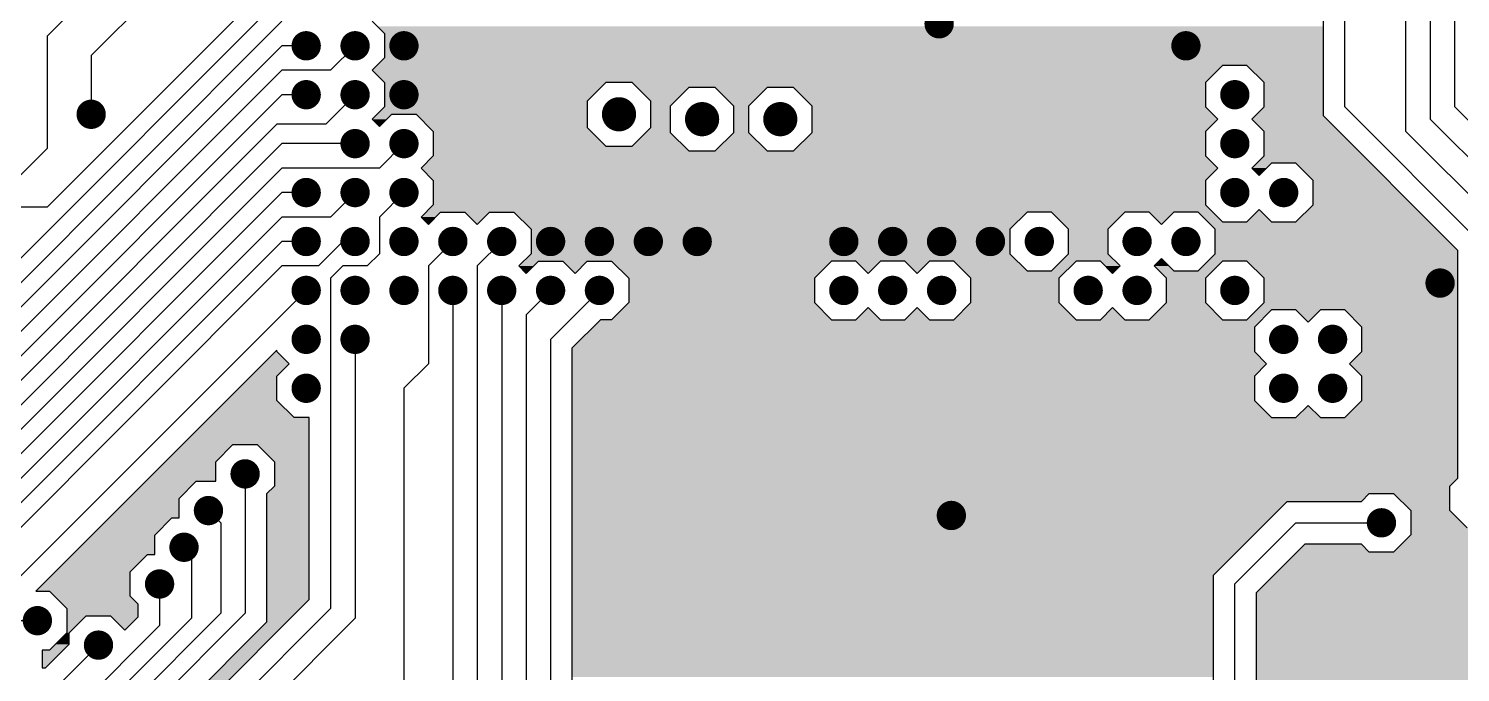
# Model space of a CAD drawing. Extents: x 295 to 953, y 10 to 290.
# Drawn here: x 641.1 to 699.7, y 156.4 to 182.7 of the extents above; entities that cross this region are included whole.
import ezdxf

# ---------------------------------------------------------------- set-up
doc = ezdxf.new("R2010")
doc.units = 0
doc.header["$LTSCALE"] = 5
doc.header["$MEASUREMENT"] = 0
doc.layers.get('0').update_dxf_attribs({"linetype": 'CONTINUOUS', "lineweight": 25})
doc.layers.add('18_VCC_GBR', color=5, linetype='CONTINUOUS')

msp = doc.modelspace()

# ---------------------------------------------------------------- linework, layer by layer
for points, const_width in [([(678.078, 182.9, 1), (678.678, 182.9, 1)], 0.6), ([(652.178, 182, 1), (652.778, 182, 1)], 0.6), ([(654.178, 182, 1), (654.778, 182, 1)], 0.6), ([(656.178, 182, 1), (656.778, 182, 1)], 0.6), ([(688.178, 182, 1), (688.778, 182, 1)], 0.6), ([(652.178, 180, 1), (652.778, 180, 1)], 0.6), ([(654.178, 180, 1), (654.778, 180, 1)], 0.6), ([(656.178, 180, 1), (656.778, 180, 1)], 0.6), ([(690.178, 180, 1), (690.778, 180, 1)], 0.6), ([(664.928, 179.2, 1), (665.628, 179.2, 1)], 0.7), ([(643.378, 179.2, 1), (643.978, 179.2, 1)], 0.6), ([(668.328, 179, 1), (669.028, 179, 1)], 0.7), ([(671.528, 179, 1), (672.228, 179, 1)], 0.7), ([(654.178, 178, 1), (654.778, 178, 1)], 0.6), ([(656.178, 178, 1), (656.778, 178, 1)], 0.6), ([(690.178, 178, 1), (690.778, 178, 1)], 0.6), ([(652.178, 176, 1), (652.778, 176, 1)], 0.6), ([(654.178, 176, 1), (654.778, 176, 1)], 0.6), ([(656.178, 176, 1), (656.778, 176, 1)], 0.6), ([(690.178, 176, 1), (690.778, 176, 1)], 0.6), ([(692.178, 176, 1), (692.778, 176, 1)], 0.6), ([(652.178, 174, 1), (652.778, 174, 1)], 0.6), ([(654.178, 174, 1), (654.778, 174, 1)], 0.6), ([(656.178, 174, 1), (656.778, 174, 1)], 0.6), ([(658.178, 174, 1), (658.778, 174, 1)], 0.6), ([(660.178, 174, 1), (660.778, 174, 1)], 0.6), ([(662.178, 174, 1), (662.778, 174, 1)], 0.6), ([(664.178, 174, 1), (664.778, 174, 1)], 0.6), ([(666.178, 174, 1), (666.778, 174, 1)], 0.6), ([(668.178, 174, 1), (668.778, 174, 1)], 0.6), ([(674.178, 174, 1), (674.778, 174, 1)], 0.6), ([(676.178, 174, 1), (676.778, 174, 1)], 0.6), ([(678.178, 174, 1), (678.778, 174, 1)], 0.6), ([(680.178, 174, 1), (680.778, 174, 1)], 0.6), ([(682.178, 174, 1), (682.778, 174, 1)], 0.6), ([(686.178, 174, 1), (686.778, 174, 1)], 0.6), ([(688.178, 174, 1), (688.778, 174, 1)], 0.6), ([(698.578, 172.3, 1), (699.178, 172.3, 1)], 0.6), ([(652.178, 172, 1), (652.778, 172, 1)], 0.6), ([(654.178, 172, 1), (654.778, 172, 1)], 0.6), ([(656.178, 172, 1), (656.778, 172, 1)], 0.6), ([(658.178, 172, 1), (658.778, 172, 1)], 0.6), ([(660.178, 172, 1), (660.778, 172, 1)], 0.6), ([(662.178, 172, 1), (662.778, 172, 1)], 0.6), ([(664.178, 172, 1), (664.778, 172, 1)], 0.6), ([(674.178, 172, 1), (674.778, 172, 1)], 0.6), ([(676.178, 172, 1), (676.778, 172, 1)], 0.6), ([(678.178, 172, 1), (678.778, 172, 1)], 0.6), ([(684.178, 172, 1), (684.778, 172, 1)], 0.6), ([(686.178, 172, 1), (686.778, 172, 1)], 0.6), ([(690.178, 172, 1), (690.778, 172, 1)], 0.6), ([(652.178, 170, 1), (652.778, 170, 1)], 0.6), ([(654.178, 170, 1), (654.778, 170, 1)], 0.6), ([(692.178, 170, 1), (692.778, 170, 1)], 0.6), ([(694.178, 170, 1), (694.778, 170, 1)], 0.6), ([(652.178, 168, 1), (652.778, 168, 1)], 0.6), ([(692.178, 168, 1), (692.778, 168, 1)], 0.6), ([(694.178, 168, 1), (694.778, 168, 1)], 0.6), ([(649.678, 164.5, 1), (650.278, 164.5, 1)], 0.6), ([(648.178, 163, 1), (648.778, 163, 1)], 0.6), ([(678.578, 162.8, 1), (679.178, 162.8, 1)], 0.6), ([(696.178, 162.5, 1), (696.778, 162.5, 1)], 0.6), ([(647.178, 161.5, 1), (647.778, 161.5, 1)], 0.6), ([(646.178, 160, 1), (646.778, 160, 1)], 0.6), ([(641.178, 158.5, 1), (641.778, 158.5, 1)], 0.6), ([(643.678, 157.5, 1), (644.278, 157.5, 1)], 0.6)]:
    msp.add_lwpolyline(points, format="xyb", close=True, dxfattribs=dict(const_width=const_width))
at = {"layer": '18_VCC_GBR', "color": 7}
for p, q in [((641.878, 182.4), (649.478, 190)), ((699.478, 179.5), (699.478, 189.2)), ((643.678, 181.6), (650.178, 188.1)), ((698.478, 188.5), (698.478, 179)), ((694.102, 179.138), (694.102, 187.638)), ((694.978, 179.5), (694.978, 188)), ((697.478, 178.5), (697.478, 187.2)), ((641.878, 175.4), (651.478, 185)), ((640.278, 172.8), (651.478, 184)), ((639.878, 171.4), (651.478, 183)), ((655.176, 183), (655.678, 182.498)), ((641.878, 182.4), (641.878, 177.8)), ((655.678, 182.498), (655.678, 181.502)), ((639.878, 170.4), (651.478, 182)), ((652.478, 182), (651.478, 182)), ((654.478, 182), (653.478, 181)), ((643.678, 181.6), (643.678, 179.2)), ((655.678, 181.502), (655.176, 181)), ((689.98, 181.2), (689.278, 180.498)), ((690.976, 181.2), (689.98, 181.2)), ((691.678, 180.498), (690.976, 181.2)), ((639.478, 169), (651.478, 181)), ((653.478, 181), (651.478, 181)), ((655.176, 181), (655.678, 180.498)), ((655.678, 180.498), (655.678, 179.502)), ((664.74, 180.5), (663.978, 179.738)), ((665.816, 180.5), (664.74, 180.5)), ((666.578, 179.738), (665.816, 180.5)), ((689.278, 180.498), (689.278, 179.502)), ((691.678, 179.502), (691.678, 180.498)), ((639.478, 168), (651.478, 180)), ((652.478, 180), (651.478, 180)), ((654.478, 180), (653.278, 178.8)), ((668.14, 180.3), (667.378, 179.538)), ((669.216, 180.3), (668.14, 180.3)), ((669.978, 179.538), (669.216, 180.3)), ((671.34, 180.3), (670.578, 179.538)), ((672.416, 180.3), (671.34, 180.3)), ((673.178, 179.538), (672.416, 180.3)), ((655.678, 179.502), (655.176, 179)), ((663.978, 179.738), (663.978, 178.662)), ((666.578, 178.662), (666.578, 179.738)), ((667.378, 179.538), (667.378, 178.462)), ((669.978, 178.462), (669.978, 179.538)), ((670.578, 179.538), (670.578, 178.462)), ((673.178, 178.462), (673.178, 179.538)), ((689.278, 179.502), (689.78, 179)), ((691.176, 179), (691.678, 179.502)), ((694.978, 179.5), (700.478, 174)), ((699.478, 179.5), (705.978, 173)), ((639.778, 167.3), (651.278, 178.8)), ((653.278, 178.8), (651.278, 178.8)), ((655.176, 179), (655.478, 178.698)), ((655.478, 178.698), (655.98, 179.2)), ((655.98, 179.2), (656.976, 179.2)), ((656.976, 179.2), (657.678, 178.498)), ((689.78, 179), (689.278, 178.498)), ((691.678, 178.498), (691.176, 179)), ((699.602, 173.638), (694.102, 179.138)), ((705.578, 171.9), (698.478, 179)), ((657.678, 178.498), (657.678, 177.502)), ((663.978, 178.662), (664.74, 177.9)), ((665.816, 177.9), (666.578, 178.662)), ((667.378, 178.462), (668.14, 177.7)), ((669.216, 177.7), (669.978, 178.462)), ((670.578, 178.462), (671.34, 177.7)), ((672.416, 177.7), (673.178, 178.462)), ((689.278, 178.498), (689.278, 177.502)), ((691.678, 177.502), (691.678, 178.498)), ((697.478, 178.5), (706.478, 169.5)), ((639.478, 166), (651.478, 178)), ((640.478, 176.4), (641.878, 177.8)), ((654.478, 178), (651.478, 178)), ((656.478, 178), (655.478, 177)), ((664.74, 177.9), (665.816, 177.9)), ((668.14, 177.7), (669.216, 177.7)), ((671.34, 177.7), (672.416, 177.7)), ((639.278, 164.8), (651.478, 177)), ((655.478, 177), (651.478, 177)), ((657.678, 177.502), (657.176, 177)), ((657.176, 177), (657.678, 176.498)), ((689.278, 177.502), (689.78, 177)), ((689.78, 177), (689.278, 176.498)), ((691.176, 177), (691.678, 177.502)), ((691.478, 176.698), (691.176, 177)), ((691.98, 177.2), (691.478, 176.698)), ((692.976, 177.2), (691.98, 177.2)), ((693.678, 176.498), (692.976, 177.2)), ((657.678, 176.498), (657.678, 175.502)), ((689.278, 176.498), (689.278, 175.502)), ((693.678, 175.502), (693.678, 176.498)), ((639.478, 164), (651.478, 176)), ((652.478, 176), (651.478, 176)), ((654.478, 176), (653.478, 175)), ((656.478, 176), (655.478, 175)), ((641.878, 175.4), (634.878, 175.4)), ((657.678, 175.502), (657.176, 175)), ((657.478, 174.698), (657.98, 175.2)), ((657.98, 175.2), (658.976, 175.2)), ((658.976, 175.2), (659.478, 174.698)), ((659.478, 174.698), (659.98, 175.2)), ((659.98, 175.2), (660.976, 175.2)), ((660.976, 175.2), (661.678, 174.498)), ((681.98, 175.2), (681.278, 174.498)), ((682.976, 175.2), (681.98, 175.2)), ((683.678, 174.498), (682.976, 175.2)), ((685.98, 175.2), (685.278, 174.498)), ((686.976, 175.2), (685.98, 175.2)), ((687.478, 174.698), (686.976, 175.2)), ((687.98, 175.2), (687.478, 174.698)), ((688.976, 175.2), (687.98, 175.2)), ((689.678, 174.498), (688.976, 175.2)), ((689.278, 175.502), (689.98, 174.8)), ((690.976, 174.8), (691.478, 175.302)), ((691.478, 175.302), (691.98, 174.8)), ((692.976, 174.8), (693.678, 175.502)), ((639.478, 163), (651.478, 175)), ((653.478, 175), (651.478, 175)), ((655.478, 175), (655.478, 173.5)), ((657.176, 175), (657.478, 174.698)), ((689.98, 174.8), (690.976, 174.8)), ((691.98, 174.8), (692.976, 174.8)), ((661.678, 174.498), (661.678, 173.502)), ((681.278, 174.498), (681.278, 173.502)), ((683.678, 173.502), (683.678, 174.498)), ((685.278, 174.498), (685.278, 173.502)), ((689.678, 173.502), (689.678, 174.498)), ((639.478, 162), (651.478, 174)), ((652.478, 174), (651.478, 174)), ((652.978, 173), (653.978, 174)), ((654.478, 174), (653.978, 174)), ((654.978, 173), (655.478, 173.5)), ((658.478, 174), (657.478, 173)), ((660.478, 174), (659.478, 173)), ((661.678, 173.502), (661.176, 173)), ((681.278, 173.502), (681.98, 172.8)), ((682.976, 172.8), (683.678, 173.502)), ((685.278, 173.502), (685.78, 173)), ((688.976, 172.8), (689.678, 173.502)), ((699.602, 164.322), (699.602, 173.638)), ((639.478, 161), (651.478, 173)), ((652.978, 173), (651.478, 173)), ((653.478, 172.5), (653.978, 173)), ((654.978, 173), (653.978, 173)), ((657.478, 173), (657.478, 169)), ((659.478, 173), (659.478, 170.9)), ((661.176, 173), (661.478, 172.698)), ((661.478, 172.698), (661.98, 173.2)), ((661.98, 173.2), (662.976, 173.2)), ((662.976, 173.2), (663.478, 172.698)), ((663.478, 172.698), (663.98, 173.2)), ((663.98, 173.2), (664.976, 173.2)), ((664.976, 173.2), (665.678, 172.498)), ((673.98, 173.2), (673.278, 172.498)), ((674.976, 173.2), (673.98, 173.2)), ((675.478, 172.698), (674.976, 173.2)), ((675.98, 173.2), (675.478, 172.698)), ((676.976, 173.2), (675.98, 173.2)), ((677.478, 172.698), (676.976, 173.2)), ((677.98, 173.2), (677.478, 172.698)), ((678.976, 173.2), (677.98, 173.2)), ((679.678, 172.498), (678.976, 173.2)), ((683.98, 173.2), (683.278, 172.498)), ((684.976, 173.2), (683.98, 173.2)), ((685.478, 172.698), (684.976, 173.2)), ((685.78, 173), (685.478, 172.698)), ((687.176, 173), (687.478, 173.302)), ((687.678, 172.498), (687.176, 173)), ((687.478, 173.302), (687.98, 172.8)), ((689.98, 173.2), (689.278, 172.498)), ((690.976, 173.2), (689.98, 173.2)), ((691.678, 172.498), (690.976, 173.2)), ((653.478, 172.5), (653.478, 167)), ((665.678, 172.498), (665.678, 171.502)), ((673.278, 172.498), (673.278, 171.502)), ((679.678, 171.502), (679.678, 172.498)), ((681.98, 172.8), (682.976, 172.8)), ((683.278, 172.498), (683.278, 171.502)), ((687.678, 171.502), (687.678, 172.498)), ((687.98, 172.8), (688.976, 172.8)), ((689.278, 172.498), (689.278, 171.502)), ((691.678, 171.502), (691.678, 172.498)), ((652.478, 172), (640.478, 160)), ((658.478, 172), (658.478, 147.6)), ((660.478, 172), (660.478, 147.2)), ((662.478, 172), (661.478, 171)), ((664.478, 172), (662.478, 170)), ((665.678, 171.502), (664.976, 170.8)), ((673.278, 171.502), (673.98, 170.8)), ((674.976, 170.8), (675.478, 171.302)), ((675.478, 171.302), (675.98, 170.8)), ((676.976, 170.8), (677.478, 171.302)), ((677.478, 171.302), (677.98, 170.8)), ((678.976, 170.8), (679.678, 171.502)), ((683.278, 171.502), (683.98, 170.8)), ((684.976, 170.8), (685.478, 171.302)), ((685.478, 171.302), (685.98, 170.8)), ((686.976, 170.8), (687.678, 171.502)), ((689.278, 171.502), (689.98, 170.8)), ((690.976, 170.8), (691.678, 171.502)), ((691.98, 171.2), (691.278, 170.498)), ((692.976, 171.2), (691.98, 171.2)), ((693.478, 170.698), (692.976, 171.2)), ((693.98, 171.2), (693.478, 170.698)), ((694.976, 171.2), (693.98, 171.2)), ((695.678, 170.498), (694.976, 171.2)), ((659.478, 170.9), (659.478, 147.4)), ((661.478, 171), (661.478, 147.2)), ((664.516, 170.8), (663.354, 169.638)), ((664.976, 170.8), (664.516, 170.8)), ((673.98, 170.8), (674.976, 170.8)), ((675.98, 170.8), (676.976, 170.8)), ((677.98, 170.8), (678.976, 170.8)), ((683.98, 170.8), (684.976, 170.8)), ((685.98, 170.8), (686.976, 170.8)), ((689.98, 170.8), (690.976, 170.8)), ((691.278, 170.498), (691.278, 169.502)), ((695.678, 169.502), (695.678, 170.498)), ((654.478, 170), (654.478, 158.6)), ((662.478, 170), (662.478, 147)), ((651.278, 169.562), (641.416, 159.7)), ((651.278, 169.502), (651.278, 169.562)), ((651.78, 169), (651.278, 169.502)), ((663.354, 169.638), (663.354, 150.172)), ((691.278, 169.502), (691.78, 169)), ((695.176, 169), (695.678, 169.502)), ((651.278, 168.498), (651.78, 169)), ((656.478, 168), (657.478, 169)), ((691.78, 169), (691.278, 168.498)), ((695.678, 168.498), (695.176, 169)), ((651.278, 167.502), (651.278, 168.498)), ((691.278, 168.498), (691.278, 167.502)), ((695.678, 167.502), (695.678, 168.498)), ((656.478, 168), (656.478, 146.8)), ((651.98, 166.8), (651.278, 167.502)), ((653.478, 167), (653.478, 159)), ((691.278, 167.502), (691.98, 166.8)), ((692.976, 166.8), (693.478, 167.302)), ((693.478, 167.302), (693.98, 166.8)), ((694.976, 166.8), (695.678, 167.502)), ((652.602, 166.8), (651.98, 166.8)), ((652.602, 159.362), (652.602, 166.8)), ((691.98, 166.8), (692.976, 166.8)), ((693.98, 166.8), (694.976, 166.8)), ((648.778, 164.998), (649.48, 165.7)), ((649.48, 165.7), (650.476, 165.7)), ((650.476, 165.7), (651.178, 164.998)), ((648.778, 164.2), (648.778, 164.998)), ((651.178, 164.998), (651.178, 164.002)), ((647.278, 163.498), (647.98, 164.2)), ((647.98, 164.2), (648.778, 164.2)), ((649.978, 164.5), (649.978, 158.8)), ((699.278, 163.998), (699.602, 164.322)), ((647.278, 162.7), (647.278, 163.498)), ((651.178, 164.002), (650.854, 163.678)), ((650.854, 163.678), (650.854, 158.438)), ((695.656, 163.376), (695.98, 163.7)), ((695.98, 163.7), (696.976, 163.7)), ((696.976, 163.7), (697.678, 162.998)), ((699.278, 163.002), (699.278, 163.998)), ((648.478, 163), (648.978, 162.5)), ((689.602, 160.362), (692.616, 163.376)), ((692.616, 163.376), (695.656, 163.376)), ((697.678, 162.998), (697.678, 162.002)), ((699.98, 162.3), (699.278, 163.002)), ((646.278, 161.998), (646.98, 162.7)), ((646.98, 162.7), (647.278, 162.7)), ((648.978, 162.5), (648.978, 158.8)), ((692.978, 162.5), (690.478, 160)), ((692.978, 162.5), (696.478, 162.5)), ((646.278, 161.2), (646.278, 161.998)), ((697.678, 162.002), (696.976, 161.3)), ((645.278, 160.498), (645.98, 161.2)), ((645.98, 161.2), (646.278, 161.2)), ((647.478, 161.5), (647.778, 161.2)), ((647.778, 161.2), (647.778, 158.6)), ((693.34, 161.624), (691.354, 159.638)), ((695.656, 161.624), (693.34, 161.624)), ((695.98, 161.3), (695.656, 161.624)), ((696.976, 161.3), (695.98, 161.3)), ((645.278, 159.502), (645.278, 160.498)), ((646.478, 160), (646.478, 158.3)), ((689.602, 155.572), (689.602, 160.362)), ((690.478, 155), (690.478, 160)), ((639.916, 146.676), (652.602, 159.362)), ((641.416, 159.7), (641.976, 159.7)), ((641.976, 159.7), (642.678, 158.998)), ((645.602, 159.178), (645.278, 159.502)), ((691.354, 159.638), (691.354, 155.492)), ((640.278, 145.8), (653.478, 159)), ((640.478, 150.3), (648.978, 158.8)), ((640.578, 149.4), (649.978, 158.8)), ((642.678, 158.998), (642.678, 158.002)), ((645.602, 158.662), (645.602, 159.178)), ((641.478, 158.5), (634.478, 158.5)), ((640.278, 144.4), (654.478, 158.6)), ((650.854, 158.438), (640.94, 148.524)), ((642.778, 157.998), (643.48, 158.7)), ((643.178, 154), (647.778, 158.6)), ((643.178, 155), (646.478, 158.3)), ((643.48, 158.7), (644.476, 158.7)), ((644.476, 158.7), (645.058, 158.118)), ((645.058, 158.118), (645.602, 158.662)), ((642.678, 158.002), (641.976, 157.3)), ((642.778, 157.538), (642.778, 157.998)), ((641.678, 157.3), (641.678, 156.576)), ((641.976, 157.3), (641.678, 157.3)), ((641.816, 156.576), (642.778, 157.538)), ((643.978, 157.5), (642.178, 155.7)), ((641.678, 156.576), (641.816, 156.576))]:
    msp.add_line(p, q, dxfattribs=at)
for points in [[(655.678, 182.498), (655.376, 182.8), (694.102, 182.498), (694.102, 182.8)], [(655.678, 181.502), (655.678, 182.498), (694.102, 181.502), (694.102, 182.498)], [(655.176, 181), (655.376, 181.2), (689.78, 181), (689.98, 181.2)], [(655.376, 181.2), (655.678, 181.502), (694.102, 181.2), (694.102, 181.502)], [(655.376, 181.2), (655.376, 181.2), (689.98, 181.2), (690.976, 181.2)], [(691.678, 180.498), (690.976, 181.2), (694.102, 180.498), (694.102, 181.2)], [(655.676, 180.5), (655.176, 181), (689.28, 180.5), (689.78, 181)], [(655.678, 180.498), (655.676, 180.5), (664.738, 180.498), (664.74, 180.5)], [(655.676, 180.5), (655.676, 180.5), (664.74, 180.5), (665.816, 180.5)], [(655.678, 179.738), (655.678, 180.498), (663.978, 179.738), (664.738, 180.498)], [(665.818, 180.498), (665.816, 180.5), (689.278, 180.498), (689.28, 180.5)], [(666.016, 180.3), (665.818, 180.498), (689.278, 180.3), (689.278, 180.498)], [(691.678, 179.502), (691.678, 180.498), (694.102, 179.502), (694.102, 180.498)], [(666.578, 179.738), (666.016, 180.3), (667.578, 179.738), (668.14, 180.3)], [(666.016, 180.3), (666.016, 180.3), (668.14, 180.3), (669.216, 180.3)], [(669.978, 179.538), (669.216, 180.3), (670.578, 179.538), (671.34, 180.3)], [(669.216, 180.3), (669.216, 180.3), (671.34, 180.3), (672.416, 180.3)], [(673.178, 179.538), (672.416, 180.3), (689.278, 179.538), (689.278, 180.3)], [(655.376, 179.2), (655.678, 179.502), (663.978, 179.2), (663.978, 179.502)], [(655.678, 179.502), (655.678, 179.738), (663.978, 179.502), (663.978, 179.738)], [(666.578, 179.538), (666.578, 179.738), (667.378, 179.538), (667.578, 179.738)], [(666.578, 178.662), (666.578, 179.538), (667.378, 178.662), (667.378, 179.538)], [(669.978, 178.462), (669.978, 179.538), (670.578, 178.462), (670.578, 179.538)], [(673.178, 179.502), (673.178, 179.538), (689.278, 179.502), (689.278, 179.538)], [(673.178, 179), (673.178, 179.502), (689.78, 179), (689.278, 179.502)], [(691.314, 179.138), (691.678, 179.502), (694.102, 179.138), (694.102, 179.502)], [(655.176, 179), (655.376, 179.2), (655.78, 179), (655.98, 179.2)], [(655.478, 178.698), (655.176, 179), (655.478, 178.698), (655.78, 179)], [(655.376, 179.2), (655.376, 179.2), (655.98, 179.2), (656.976, 179.2)], [(657.514, 178.662), (656.976, 179.2), (663.978, 178.662), (663.978, 179.2)], [(673.178, 178.498), (673.178, 179), (689.278, 178.498), (689.78, 179)], [(691.176, 179), (691.314, 179.138), (694.24, 179), (694.102, 179.138)], [(691.678, 178.498), (691.176, 179), (694.743, 178.498), (694.24, 179)], [(657.678, 178.498), (657.514, 178.662), (664.142, 178.498), (663.978, 178.662)], [(657.678, 177.9), (657.678, 178.498), (664.74, 177.9), (664.142, 178.498)], [(665.816, 177.9), (666.378, 178.462), (667.94, 177.9), (667.378, 178.462)], [(666.378, 178.462), (666.578, 178.662), (667.378, 178.462), (667.378, 178.662)], [(669.216, 177.7), (669.978, 178.462), (671.34, 177.7), (670.578, 178.462)], [(672.416, 177.7), (673.178, 178.462), (689.278, 177.7), (689.278, 178.462)], [(673.178, 178.462), (673.178, 178.498), (689.278, 178.462), (689.278, 178.498)], [(691.678, 178.266), (691.678, 178.498), (694.976, 178.266), (694.743, 178.498)], [(691.678, 177.502), (691.678, 178.266), (695.739, 177.502), (694.976, 178.266)], [(657.678, 177.7), (657.678, 177.9), (668.14, 177.7), (667.94, 177.9)], [(657.678, 177.502), (657.678, 177.7), (689.278, 177.502), (689.278, 177.7)], [(657.176, 177), (657.678, 177.502), (689.779, 177), (689.278, 177.502)], [(657.678, 176.498), (657.176, 177), (689.278, 176.498), (689.78, 177)], [(657.176, 177), (657.176, 177), (689.78, 177), (689.779, 177)], [(691.176, 177), (691.376, 177.2), (691.78, 177), (691.98, 177.2)], [(691.478, 176.698), (691.176, 177), (691.478, 176.698), (691.78, 177)], [(691.376, 177.2), (691.678, 177.502), (696.041, 177.2), (695.739, 177.502)], [(691.376, 177.2), (691.376, 177.2), (691.98, 177.2), (692.976, 177.2)], [(693.678, 176.498), (692.976, 177.2), (696.743, 176.498), (696.041, 177.2)], [(657.678, 175.502), (657.678, 176.498), (689.278, 175.502), (689.278, 176.498)], [(693.678, 175.502), (693.678, 176.498), (697.738, 175.502), (696.743, 176.498)], [(657.176, 175), (657.376, 175.2), (657.78, 175), (657.98, 175.2)], [(657.376, 175.2), (657.678, 175.502), (689.58, 175.2), (689.278, 175.502)], [(657.376, 175.2), (657.376, 175.2), (657.98, 175.2), (658.976, 175.2)], [(659.478, 174.698), (658.976, 175.2), (659.478, 174.698), (659.98, 175.2)], [(658.976, 175.2), (658.976, 175.2), (659.98, 175.2), (660.976, 175.2)], [(661.678, 174.498), (660.976, 175.2), (681.278, 174.498), (681.98, 175.2)], [(660.976, 175.2), (660.976, 175.2), (681.98, 175.2), (682.976, 175.2)], [(683.678, 174.498), (682.976, 175.2), (685.278, 174.498), (685.98, 175.2)], [(682.976, 175.2), (682.976, 175.2), (685.98, 175.2), (686.976, 175.2)], [(687.478, 174.698), (686.976, 175.2), (687.478, 174.698), (687.98, 175.2)], [(686.976, 175.2), (686.976, 175.2), (687.98, 175.2), (688.976, 175.2)], [(689.376, 174.8), (688.976, 175.2), (689.98, 174.8), (689.58, 175.2)], [(690.976, 174.8), (691.478, 175.302), (691.98, 174.8), (691.478, 175.302)], [(692.976, 174.8), (693.678, 175.502), (698.44, 174.8), (697.738, 175.502)], [(657.478, 174.698), (657.176, 175), (657.478, 174.698), (657.78, 175)], [(689.678, 174.498), (689.376, 174.8), (698.742, 174.498), (698.44, 174.8)], [(689.376, 174.8), (689.376, 174.8), (690.976, 174.8), (689.98, 174.8)], [(661.678, 173.502), (661.678, 174.498), (681.278, 173.502), (681.278, 174.498)], [(683.678, 173.502), (683.678, 174.498), (685.278, 173.502), (685.278, 174.498)], [(689.678, 173.638), (689.678, 174.498), (699.602, 173.638), (698.742, 174.498)], [(661.376, 173.2), (661.678, 173.502), (681.58, 173.2), (681.278, 173.502)], [(683.376, 173.2), (683.678, 173.502), (685.58, 173.2), (685.278, 173.502)], [(689.376, 173.2), (689.678, 173.502), (699.602, 173.2), (699.602, 173.502)], [(689.678, 173.502), (689.678, 173.638), (699.602, 173.502), (699.602, 173.638)], [(661.176, 173), (661.376, 173.2), (661.78, 173), (661.98, 173.2)], [(661.478, 172.698), (661.176, 173), (661.478, 172.698), (661.78, 173)], [(661.376, 173.2), (661.376, 173.2), (661.98, 173.2), (662.976, 173.2)], [(663.478, 172.698), (662.976, 173.2), (663.478, 172.698), (663.98, 173.2)], [(662.976, 173.2), (662.976, 173.2), (663.98, 173.2), (664.976, 173.2)], [(665.678, 172.498), (664.976, 173.2), (673.278, 172.498), (673.98, 173.2)], [(664.976, 173.2), (664.976, 173.2), (673.98, 173.2), (674.976, 173.2)], [(675.478, 172.698), (674.976, 173.2), (675.478, 172.698), (675.98, 173.2)], [(674.976, 173.2), (674.976, 173.2), (675.98, 173.2), (676.976, 173.2)], [(677.478, 172.698), (676.976, 173.2), (677.478, 172.698), (677.98, 173.2)], [(676.976, 173.2), (676.976, 173.2), (677.98, 173.2), (678.976, 173.2)], [(679.376, 172.8), (678.976, 173.2), (681.98, 172.8), (681.58, 173.2)], [(682.976, 172.8), (683.376, 173.2), (683.58, 172.8), (683.98, 173.2)], [(683.376, 173.2), (683.376, 173.2), (683.98, 173.2), (684.976, 173.2)], [(685.176, 173), (684.976, 173.2), (685.78, 173), (685.58, 173.2)], [(685.478, 172.698), (685.176, 173), (685.478, 172.698), (685.78, 173)], [(687.176, 173), (687.478, 173.302), (687.78, 173), (687.478, 173.302)], [(687.376, 172.8), (687.176, 173), (687.98, 172.8), (687.78, 173)], [(688.976, 172.8), (689.376, 173.2), (689.58, 172.8), (689.98, 173.2)], [(689.376, 173.2), (689.376, 173.2), (689.98, 173.2), (690.976, 173.2)], [(691.678, 172.498), (690.976, 173.2), (699.602, 172.498), (699.602, 173.2)], [(665.678, 171.502), (665.678, 172.498), (673.278, 171.502), (673.278, 172.498)], [(679.678, 172.498), (679.376, 172.8), (683.278, 172.498), (683.58, 172.8)], [(679.678, 171.502), (679.678, 172.498), (683.278, 171.502), (683.278, 172.498)], [(687.678, 172.498), (687.376, 172.8), (689.278, 172.498), (689.58, 172.8)], [(687.678, 171.502), (687.678, 172.498), (689.278, 171.502), (689.278, 172.498)], [(691.678, 171.502), (691.678, 172.498), (699.602, 171.502), (699.602, 172.498)], [(664.976, 170.8), (665.678, 171.502), (673.98, 170.8), (673.278, 171.502)], [(674.976, 170.8), (675.478, 171.302), (675.98, 170.8), (675.478, 171.302)], [(676.976, 170.8), (677.478, 171.302), (677.98, 170.8), (677.478, 171.302)], [(678.976, 170.8), (679.678, 171.502), (683.98, 170.8), (683.278, 171.502)], [(684.976, 170.8), (685.478, 171.302), (685.98, 170.8), (685.478, 171.302)], [(686.976, 170.8), (687.678, 171.502), (689.98, 170.8), (689.278, 171.502)], [(690.976, 170.8), (691.376, 171.2), (691.58, 170.8), (691.98, 171.2)], [(691.376, 171.2), (691.678, 171.502), (699.602, 171.2), (699.602, 171.502)], [(691.376, 171.2), (691.376, 171.2), (691.98, 171.2), (692.976, 171.2)], [(693.478, 170.698), (692.976, 171.2), (693.478, 170.698), (693.98, 171.2)], [(692.976, 171.2), (692.976, 171.2), (693.98, 171.2), (694.976, 171.2)], [(695.678, 170.498), (694.976, 171.2), (699.602, 170.498), (699.602, 171.2)], [(663.354, 169.638), (664.214, 170.498), (691.278, 169.638), (691.278, 170.498)], [(664.214, 170.498), (664.516, 170.8), (691.278, 170.498), (691.58, 170.8)], [(695.678, 169.502), (695.678, 170.498), (699.602, 169.502), (699.602, 170.498)], [(650.716, 169), (651.218, 169.502), (651.78, 169), (651.278, 169.502)], [(651.218, 169.502), (651.278, 169.562), (651.278, 169.502), (651.278, 169.562)], [(663.354, 169.502), (663.354, 169.638), (691.278, 169.502), (691.278, 169.638)], [(663.354, 169), (663.354, 169.502), (691.78, 169), (691.278, 169.502)], [(695.176, 169), (695.678, 169.502), (699.602, 169), (699.602, 169.502)], [(650.214, 168.498), (650.716, 169), (651.278, 168.498), (651.78, 169)], [(663.354, 168.498), (663.354, 169), (691.278, 168.498), (691.78, 169)], [(695.678, 168.498), (695.176, 169), (699.602, 168.498), (699.602, 169)], [(649.218, 167.502), (650.214, 168.498), (651.278, 167.502), (651.278, 168.498)], [(663.354, 167.502), (663.354, 168.498), (691.278, 167.502), (691.278, 168.498)], [(695.678, 167.502), (695.678, 168.498), (699.602, 167.502), (699.602, 168.498)], [(648.516, 166.8), (649.218, 167.502), (651.98, 166.8), (651.278, 167.502)], [(663.354, 166.8), (663.354, 167.502), (691.98, 166.8), (691.278, 167.502)], [(692.976, 166.8), (693.478, 167.302), (693.98, 166.8), (693.478, 167.302)], [(694.976, 166.8), (695.678, 167.502), (699.602, 166.8), (699.602, 167.502)], [(647.416, 165.7), (648.516, 166.8), (652.602, 165.7), (652.602, 166.8)], [(648.516, 166.8), (648.516, 166.8), (652.602, 166.8), (651.98, 166.8)], [(663.354, 164.322), (663.354, 166.8), (699.602, 164.322), (699.602, 166.8)], [(646.714, 164.998), (647.416, 165.7), (648.778, 164.998), (649.48, 165.7)], [(647.416, 165.7), (647.416, 165.7), (649.48, 165.7), (650.476, 165.7)], [(651.178, 164.998), (650.476, 165.7), (652.602, 164.998), (652.602, 165.7)], [(645.916, 164.2), (646.714, 164.998), (648.778, 164.2), (648.778, 164.998)], [(651.178, 164.002), (651.178, 164.998), (652.602, 164.002), (652.602, 164.998)], [(645.214, 163.498), (645.916, 164.2), (647.278, 163.498), (647.98, 164.2)], [(645.916, 164.2), (645.916, 164.2), (647.98, 164.2), (648.778, 164.2)], [(663.354, 163.998), (663.354, 164.322), (699.278, 163.998), (699.602, 164.322)], [(644.416, 162.7), (645.214, 163.498), (647.278, 162.7), (647.278, 163.498)], [(650.854, 163.678), (651.178, 164.002), (652.602, 163.678), (652.602, 164.002)], [(650.854, 159.362), (650.854, 163.678), (652.602, 159.362), (652.602, 163.678)], [(663.354, 163.7), (663.354, 163.998), (699.278, 163.7), (699.278, 163.998)], [(663.354, 163.376), (663.354, 163.7), (695.656, 163.376), (695.98, 163.7)], [(663.354, 163.7), (663.354, 163.7), (695.98, 163.7), (696.976, 163.7)], [(697.674, 163.002), (696.976, 163.7), (699.278, 163.002), (699.278, 163.7)], [(663.354, 160.362), (663.354, 163.376), (689.602, 160.362), (692.616, 163.376)], [(663.354, 163.376), (663.354, 163.376), (692.616, 163.376), (695.656, 163.376)], [(697.678, 162.998), (697.674, 163.002), (699.282, 162.998), (699.278, 163.002)], [(697.678, 162.3), (697.678, 162.998), (699.98, 162.3), (699.282, 162.998)], [(643.714, 161.998), (644.416, 162.7), (646.278, 161.998), (646.98, 162.7)], [(644.416, 162.7), (644.416, 162.7), (646.98, 162.7), (647.278, 162.7)], [(697.678, 162.2), (697.678, 162.3), (716.78, 162.2), (716.68, 162.3)], [(642.916, 161.2), (643.714, 161.998), (646.278, 161.2), (646.278, 161.998)], [(697.338, 161.662), (697.678, 162.002), (719.578, 161.662), (719.578, 162.002)], [(697.678, 162.002), (697.678, 162.2), (719.578, 162.002), (719.578, 162.2)], [(642.214, 160.498), (642.916, 161.2), (645.278, 160.498), (645.98, 161.2)], [(642.916, 161.2), (642.916, 161.2), (645.98, 161.2), (646.278, 161.2)], [(692.616, 160.9), (692.938, 161.222), (720.34, 160.9), (720.016, 161.222)], [(692.938, 161.222), (693.016, 161.3), (720.016, 161.222), (719.938, 161.3)], [(693.016, 161.3), (693.34, 161.624), (695.98, 161.3), (695.656, 161.624)], [(693.34, 161.624), (693.34, 161.624), (695.656, 161.624), (693.34, 161.624)], [(696.976, 161.3), (697.338, 161.662), (719.938, 161.3), (719.578, 161.662)], [(691.354, 159.638), (692.616, 160.9), (731.802, 159.638), (730.54, 160.9)], [(641.416, 159.7), (642.214, 160.498), (645.278, 159.7), (645.278, 160.498)], [(663.354, 156.2), (663.354, 160.362), (689.601, 156.2), (689.602, 160.362)], [(642.174, 159.502), (641.976, 159.7), (645.278, 159.502), (645.278, 159.7)], [(642.498, 159.178), (642.174, 159.502), (645.602, 159.178), (645.278, 159.502)], [(650.854, 158.438), (650.854, 159.362), (651.678, 158.438), (652.602, 159.362)], [(691.354, 159.3), (691.354, 159.638), (732.14, 159.3), (731.802, 159.638)], [(642.678, 158.998), (642.498, 159.178), (645.602, 158.998), (645.602, 159.178)], [(642.678, 158.7), (642.678, 158.998), (645.602, 158.7), (645.602, 158.998)], [(691.354, 158.538), (691.354, 159.3), (718.178, 158.538), (718.94, 159.3)], [(691.354, 159.3), (691.354, 159.3), (718.94, 159.3), (720.016, 159.3)], [(640.94, 148.524), (650.854, 158.438), (641.764, 148.524), (651.678, 158.438)], [(642.678, 158.002), (642.678, 158.7), (642.782, 158.002), (643.48, 158.7)], [(642.678, 158.7), (642.678, 158.7), (643.48, 158.7), (644.476, 158.7)], [(644.514, 158.662), (644.476, 158.7), (645.602, 158.662), (645.602, 158.7)], [(645.058, 158.118), (644.514, 158.662), (645.058, 158.118), (645.602, 158.662)], [(691.354, 157.462), (691.354, 158.538), (718.178, 157.462), (718.178, 158.538)], [(642.214, 157.538), (642.674, 157.998), (642.778, 157.538), (642.778, 157.998)], [(642.674, 157.998), (642.678, 158.002), (642.778, 157.998), (642.782, 158.002)], [(641.678, 156.576), (641.678, 157.3), (641.816, 156.576), (642.54, 157.3)], [(641.976, 157.3), (642.214, 157.538), (642.54, 157.3), (642.778, 157.538)], [(691.354, 156.7), (691.354, 157.462), (718.94, 156.7), (718.178, 157.462)], [(691.354, 155.756), (691.354, 156.7), (735.684, 155.756), (734.74, 156.7)]]:
    msp.add_solid(points, dxfattribs=at)

doc.saveas('drawing.dxf')
